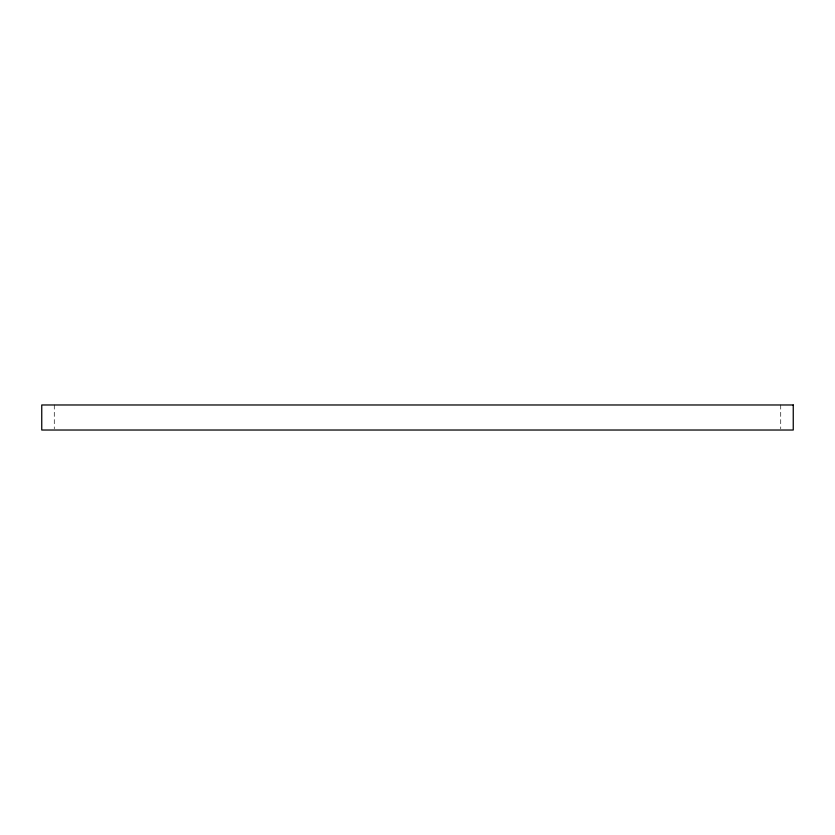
<?xml version="1.0" encoding="UTF-8"?>
<svg xmlns="http://www.w3.org/2000/svg" width="835" height="835" viewBox="0 0 835 835"><rect width="100%" height="100%" fill="white"/><g stroke="black" fill="none" stroke-linecap="round" stroke-linejoin="round"><path stroke-width="0.63" stroke-dasharray="4.17 3.13" d="M780.725 404.975L780.725 428.772M54.275 404.975L54.275 428.772"/><path stroke-width="1.25" d="M793.25 404.975L41.75 404.975L41.75 430.025L793.25 430.025L793.25 404.975"/></g></svg>
